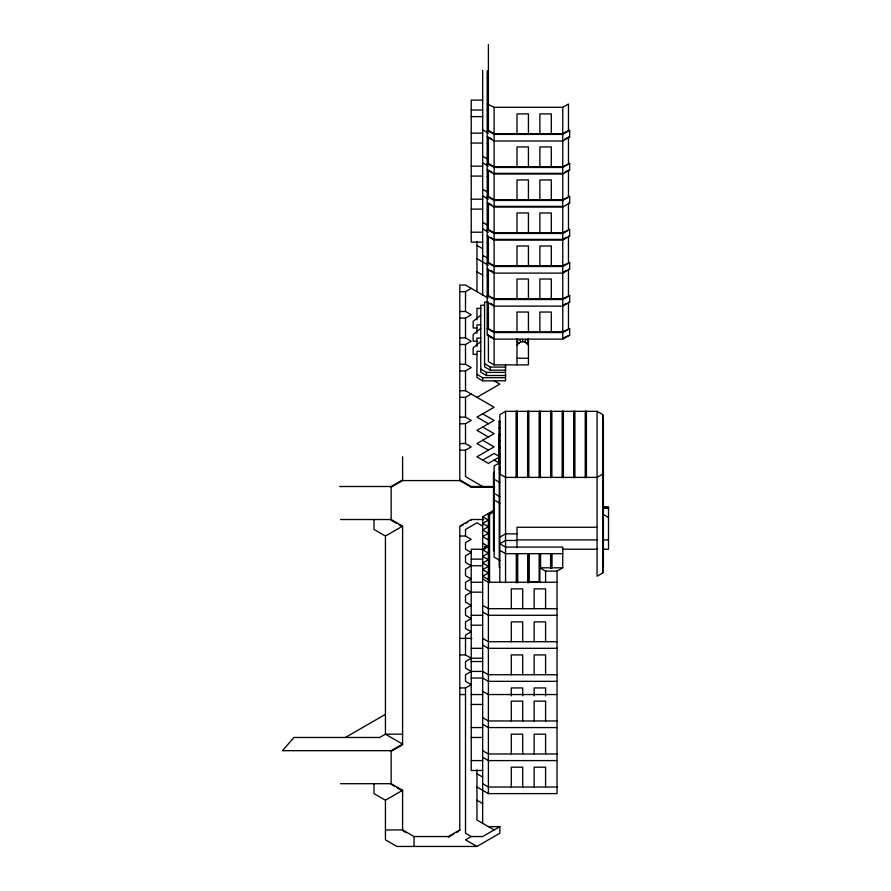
<?xml version="1.0" encoding="UTF-8"?>
<svg xmlns="http://www.w3.org/2000/svg" width="891" height="891" viewBox="0 0 891 891"><rect width="100%" height="100%" fill="white"/><g stroke="black" fill="none" stroke-linecap="round" stroke-linejoin="round"><path stroke-width="1.34" d="M499.829 582.658L499.829 414.638L505.553 411.33L597.081 411.33L597.07 576.221L602.784 572.924L602.806 514.174L608.508 517.459M597.081 411.33L602.806 414.627L602.784 474.079L597.07 477.376L505.553 477.376L499.829 474.079M518.261 339.56L516.992 341.765L518.896 343.414M516.992 345.062L520.801 341.765L524.621 341.765L525.89 339.56M526.525 343.414L528.43 341.765L527.16 339.56M480.761 315.158L473.143 321.384L473.143 327.988L476.952 327.988M480.761 328.367L473.143 334.593L473.143 341.197L476.952 341.197M480.761 341.576L473.143 347.802L473.143 354.406L476.952 354.406M487.199 103.991L494.115 107.299L562.744 107.299L568.469 103.991L568.469 130.409L562.744 133.717L494.115 133.717L488.391 130.409L488.391 44.55M487.199 130.409L494.115 134.396L562.744 134.396L569.661 130.409L569.661 137.014L562.744 141.001L494.115 141.001L487.199 137.014L488.391 137.014L488.391 163.432L494.115 166.74L562.744 166.74L569.661 163.432L569.661 170.036L562.744 174.035L494.115 174.035L487.199 170.036L488.391 170.036L488.391 196.454L494.115 199.762L562.744 199.762L569.661 196.454L569.661 203.059L562.744 207.057L494.115 207.057L487.199 203.059L488.391 203.059L488.391 229.477L494.115 232.785L562.744 232.785L569.661 229.477L569.661 236.082L562.744 240.08L494.115 240.08L487.199 236.082L488.391 236.082L488.391 262.5L494.115 265.808L562.744 265.808L569.661 262.5L569.661 269.115L562.744 273.103L494.115 273.103L487.199 269.115L488.391 269.115L488.391 295.534L494.115 298.83L562.744 298.83L569.661 295.534L569.661 302.138L562.744 306.125L494.115 306.125L487.199 302.138M565.039 138.996L567.322 137.671M487.199 163.432L494.115 167.43L562.744 167.43L569.661 163.432M565.039 172.019L567.322 170.704M487.199 196.454L494.115 200.453L562.744 200.453L569.661 196.454M487.199 229.477L494.115 233.475L562.744 233.475L569.661 229.477M459.789 291.658L465.514 291.658L471.228 288.361M563.892 238.732L566.186 237.407M459.789 318.076L465.514 318.076L471.228 314.779L465.514 311.471L459.789 311.471M487.199 262.5L494.115 266.498L562.744 266.498L569.661 262.5M563.892 271.755L566.186 270.43M459.789 344.494L465.514 344.494L471.228 341.197L465.514 337.889L459.789 337.889M487.199 295.534L494.115 299.521L562.744 299.521L569.661 295.534M563.892 304.778L566.186 303.452M459.789 370.912L465.514 370.912L471.228 367.615L465.514 364.308L459.789 364.308M505.553 370.188L490.295 370.188L484.581 366.892L484.581 302.138L488.391 302.138L488.391 328.556L494.115 331.853L562.744 331.853L569.661 328.556L569.661 335.161L562.744 339.148L494.115 339.148L487.199 335.161L487.199 70.968L488.391 70.968M487.199 328.556L494.115 332.543L562.744 332.543L569.661 328.556M563.892 337.8L569.661 335.161M459.789 397.33L465.514 397.33L471.228 394.034M476.952 397.33L499.829 384.121L494.115 380.825M459.789 423.748L465.514 423.748L471.228 420.452L465.514 417.144L459.789 417.144M499.049 464.033L499.049 421.176L499.651 420.83L499.651 474.747M339.671 486.497L391.149 486.497L402.598 479.893M391.149 487.188L402.598 480.583L459.789 480.583L471.228 487.188L494.705 487.188M499.651 427.48L499.049 427.825L499.651 428.181M459.789 450.167L465.514 450.167L471.228 446.87L465.514 443.562L459.789 443.562M499.829 567.511L499.227 567.166L499.238 434.452L499.829 434.106M499.829 440.711L499.238 441.056L499.829 441.39M499.829 447.315L499.238 447.661L499.829 447.995M482.666 460.079L494.115 453.474L499.829 456.782L488.391 463.387L476.952 456.782L494.115 446.87L482.666 440.265M499.829 453.92L499.238 454.265L499.829 454.599M499.829 460.636L499.227 460.981L499.829 461.326M499.829 462.685L494.115 465.993L494.115 557.098L499.829 560.406M499.829 467.285L499.227 467.63L499.829 467.975M494.115 550.838L493.514 550.493L493.514 472.598L494.115 472.252M499.829 468.944L499.238 469.29L499.829 469.635M373.997 519.52L373.997 529.432L385.435 536.037L402.598 526.124L402.598 744.765L391.149 751.369M494.115 479.77L493.514 480.115L494.115 480.461M602.806 421.577L603.396 421.231L603.396 567.01L602.806 567.355M602.806 428.181L603.396 427.836L602.806 427.502M494.115 492.979L493.514 493.324L494.115 493.67M602.806 434.786L603.396 434.44L602.806 434.106M602.806 441.39L603.396 441.045L602.806 440.711M483.713 519.52L471.228 519.52L459.789 526.124L459.789 830.624M460.937 526.158L463.22 524.832M465.514 523.507L467.797 522.193M482.666 823.329L482.666 516.78L494.115 510.175M494.137 510.855L489.582 513.483L489.582 582.725M602.806 447.995L603.396 447.661L602.806 447.315M489.582 514.174L494.137 511.545M602.806 454.599L603.396 454.265L602.806 453.92M602.806 461.204L603.396 460.87L602.806 460.524M602.806 467.808L603.396 467.474L602.806 467.129M494.115 536.939L493.514 537.284L494.115 537.629M499.829 537.162L505.553 533.865L516.992 533.865M482.666 543.198L488.391 546.506L482.666 549.803L488.391 553.111L482.666 556.407L488.391 559.715L482.666 563.012L488.391 566.32L482.666 569.616L488.391 572.924L482.666 576.221L488.391 579.529M494.115 543.543L493.514 543.889L494.115 544.234M493.514 550.493L494.115 550.148M482.666 565.752L471.228 565.752L465.514 569.059L465.514 575.664L471.228 578.961L465.514 582.268L465.514 588.873L471.228 592.17L482.666 592.17M516.279 582.848L516.279 553.679L517.704 553.679L517.704 582.848M527.717 582.848L527.717 553.679L529.143 553.679L529.143 582.848M471.228 592.17L465.514 595.478L465.514 602.082L471.228 605.379L465.514 608.687L465.514 615.291L471.228 618.588L465.514 621.896L465.514 628.5L471.228 631.797L465.514 635.105L465.514 654.918L471.228 658.215L482.666 658.215M540.581 581.923L539.155 581.923L539.155 553.679L540.581 553.679L540.581 568.469M602.806 521.124L603.396 520.778L602.806 520.433M551.306 554.091L552.019 553.679L552.019 567.801L551.306 568.213L550.593 567.801L550.593 553.679L551.306 554.091L551.306 568.213M602.806 527.728L603.396 527.383L602.806 527.038M602.806 534.333L603.396 533.987L602.806 533.642M602.806 540.937L603.396 540.592L602.806 540.247M562.744 567.801L539.868 567.801L545.593 571.098L557.031 571.098L562.744 567.801L562.744 547.074L505.553 547.074L499.829 543.766L505.553 540.469L516.992 540.469M602.806 547.542L603.396 547.197L602.806 546.851M602.806 554.146L603.396 553.801L602.806 553.456M602.806 560.751L603.396 560.406L602.806 560.06M471.228 658.215L465.514 661.523L465.514 668.127L471.228 671.424L482.666 671.424L488.391 674.732L557.031 674.732M345.396 737.47L385.435 714.359M471.228 671.424L465.514 674.732L465.514 681.337L471.228 684.633L465.514 687.941L459.789 687.941M391.149 750.679L402.598 744.074L385.435 734.173L379.711 737.47L293.919 737.47L282.48 750.679L391.149 750.679L391.149 784.392M373.997 783.701L373.997 793.614L385.435 800.218L402.598 790.306L402.598 830.624M385.435 829.933L402.598 829.933L414.037 836.538L448.351 836.538L459.789 829.933M454.076 833.931L448.351 837.228L448.351 836.538M456.359 832.606L458.653 831.292M499.829 826.636L482.666 836.538L471.228 836.538L465.514 839.845L476.952 846.45L499.829 833.241L499.829 826.636L488.391 826.636M487.199 77.573L488.391 77.573M482.666 100.126L471.228 100.126L471.228 242.129L482.666 242.129M471.228 110.027L482.666 110.027M487.199 110.595L488.391 110.595M471.228 116.632L482.666 116.632M568.469 130.409L569.661 130.409M471.228 133.149L482.666 133.149M569.661 137.014L568.469 137.014L568.469 163.432M471.228 143.05L482.666 143.05M487.199 143.618L488.391 143.618M471.228 166.171L482.666 166.171M569.661 170.036L568.469 170.036L568.469 196.454M494.115 173.344L562.744 173.344M471.228 176.084L482.666 176.084M487.199 176.641L488.391 176.641M471.228 199.194L482.666 199.194M569.661 203.059L568.469 203.059L568.469 229.477M494.115 206.367L562.744 206.367M471.228 209.107L482.666 209.107M487.199 209.663L488.391 209.663M471.228 232.217L482.666 232.217M569.661 236.082L568.469 236.082L568.469 262.5M494.115 239.389L562.744 239.389M487.199 242.697L488.391 242.697M569.661 269.115L568.469 269.115L568.469 295.534M487.199 275.72L488.391 275.72M569.661 302.138L568.469 302.138L568.469 328.556M484.581 305.245L480.761 305.245L480.761 372.204L486.486 375.512L505.553 375.512M480.761 308.364L476.952 308.364L476.952 319.735M480.761 324.87L476.952 324.87L476.952 333.267M480.761 338.079L476.952 338.079L476.952 346.476M480.761 351.288L476.952 351.288L476.952 377.517L482.666 380.825L505.553 380.825L505.553 364.876M516.992 358.271L528.43 358.271M488.391 334.804L488.391 361.579L494.115 364.876L528.43 364.876L528.43 338.457M484.581 363.773L490.295 367.081L505.553 367.081M480.761 369.097L486.486 372.393L505.553 372.393M476.952 374.409L482.666 377.706L505.553 377.706M459.789 390.726L465.514 390.726L494.115 407.243L476.952 417.144L488.391 423.748M459.789 479.893L471.228 486.497L493.77 486.497M603.007 506.879L608.508 506.879L608.508 549.246L603.007 549.246M603.007 507.569L608.508 507.569M603.007 508.249L608.508 508.249M340.596 519.52L391.149 519.52L402.598 526.124M597.07 527.26L516.992 527.26L516.992 547.753M459.789 536.037L465.514 536.037L471.228 539.333L465.514 542.641L465.514 549.246L471.228 552.543L465.514 555.85L465.514 562.455L471.228 565.752M516.335 539.901L597.505 539.901M603.007 539.901L608.508 539.901M488.391 546.506L484.581 546.506L484.581 549.624L482.031 549.624M482.666 549.235L471.228 549.235L471.228 770.492L482.666 770.492M563.112 549.246L597.505 549.246M562.744 553.679L505.553 553.679L499.829 550.371M471.228 559.147L482.666 559.147M539.868 581.923L528.43 581.923L528.43 554.091M471.228 582.257L482.666 582.257M557.031 582.257L488.391 582.257L482.666 578.961M557.031 608.687L488.391 608.687L482.666 605.379M471.228 615.291L482.666 615.291M557.031 615.291L488.391 615.291L482.666 611.983M471.228 625.192L482.666 625.192M459.789 638.402L471.862 638.402M557.031 641.709L488.391 641.709L482.666 638.402M471.228 648.314L482.666 648.314M557.031 648.314L488.391 648.314L482.666 645.006M459.789 654.918L465.514 654.918M471.228 661.523L482.666 661.523M471.228 678.029L482.666 678.029L488.391 681.337L557.031 681.337M459.789 694.546L465.514 694.546M471.228 694.546L482.666 694.546M557.031 694.546L488.391 694.546L482.666 691.238M471.228 704.447L482.666 704.447M557.031 720.964L488.391 720.964L482.666 717.656M471.228 727.568L482.666 727.568M557.031 727.568L488.391 727.568L482.666 724.26M402.598 734.173L385.435 734.173L385.435 536.037M471.228 737.47L482.666 737.47M557.031 753.986L488.391 753.986L482.666 750.679M471.228 760.591L482.666 760.591M557.031 760.591L488.391 760.591L482.666 757.283M340.596 783.701L391.149 783.701L402.598 790.306M557.031 787.009L488.391 787.009L482.666 783.701M476.952 787.009L488.391 793.614L557.031 793.614L557.031 571.098M476.952 846.45L396.874 846.45L385.435 839.845L385.435 800.218M482.666 129.841L488.391 133.149M489.538 137.671L491.821 138.996M482.666 156.259L488.391 159.567M482.666 162.864L488.391 166.171M489.538 170.704L491.821 172.019M482.666 189.293L488.391 192.59M482.666 195.897L488.391 199.194M489.538 203.727L491.821 205.041M482.666 222.316L488.391 225.612M482.666 228.92L488.391 232.217M490.674 237.407L492.968 238.732M476.952 245.426L482.666 248.734M482.666 255.338L488.391 258.635M476.952 258.635L488.391 265.24M490.674 270.43L492.968 271.755M476.952 271.844L482.666 275.152M488.09 298.095L465.514 285.053L459.789 285.053L459.789 480.583M490.674 303.452L492.968 304.778M488.391 335.161L492.968 337.8M602.806 420.897L603.396 421.231M499.049 421.176L499.651 421.521M482.666 413.847L494.115 420.452L476.952 430.353L488.391 436.958M499.238 434.452L499.829 434.786M482.666 427.056L494.115 433.661L476.952 443.562L488.391 450.167M494.115 460.079L499.829 463.387M493.514 472.598L494.115 472.943M494.115 479.202L499.829 482.499M482.666 486.497L465.514 476.596L465.514 450.167M494.115 493.324L499.829 496.621M494.115 499.929L499.829 503.226M602.806 566.665L603.396 567.01M482.666 516.78L488.391 520.088L482.666 523.385L488.391 526.692L482.666 529.989L488.391 533.297L482.666 536.594L488.391 539.901M482.666 526.124L476.952 522.828L465.514 529.432L465.514 536.037M396.874 523.507L391.149 520.21L391.149 486.497M399.157 524.832L401.451 526.158M476.952 773.8L482.666 777.097M476.952 800.218L482.666 803.515M494.115 829.933L476.952 820.032L476.952 769.835M392.296 785.049L394.59 786.374M396.874 787.7L402.598 790.996M471.228 836.538L465.514 833.241L465.514 687.941M403.734 831.292L406.029 832.606M524.621 341.765L528.43 345.062M519.531 339.56L520.801 341.765M602.806 414.627L602.784 572.924M586.423 477.699L586.423 411.341L585.821 410.985L585.22 411.341L585.22 477.699M574.895 477.699L574.895 411.341L574.294 410.985L573.693 411.341L573.693 477.699M563.379 477.699L563.379 411.341L562.778 410.985L562.176 411.341L562.176 477.699M562.744 107.299L562.744 133.717M562.744 134.396L562.744 166.74M562.744 167.43L562.744 199.762M562.744 200.453L562.744 232.785M562.744 233.475L562.744 265.808M562.744 266.498L562.744 298.83M562.744 299.521L562.744 331.853M562.744 332.543L562.744 339.148M551.863 477.699L551.863 411.341L551.262 410.985L550.66 411.341L550.66 477.699M551.306 133.717L551.306 113.903L539.868 113.903L539.868 133.717M551.306 166.74L551.306 146.926L539.868 146.926L539.868 166.74M551.306 199.762L551.306 179.949L539.868 179.949L539.868 199.762M551.306 232.785L551.306 212.971L539.868 212.971L539.868 232.785M551.306 265.808L551.306 245.994L539.868 245.994L539.868 265.808M551.306 298.83L551.306 279.017L539.868 279.017L539.868 298.83M551.306 331.853L551.306 312.039L539.868 312.039L539.868 331.853M545.593 571.098L545.593 582.658M545.593 608.687L545.593 588.862L534.154 588.862L534.154 608.687M545.593 641.709L545.593 621.896L534.154 621.896L534.154 641.709M545.593 674.732L545.593 654.918L534.154 654.918L534.154 674.732M545.593 695.86L545.593 687.941L534.154 687.941L534.154 695.86M545.593 720.964L545.593 701.15L534.154 701.15L534.154 720.964M545.593 753.986L545.593 734.173L534.154 734.173L534.154 753.986M545.593 787.009L545.593 767.196L534.154 767.196L534.154 787.009M540.336 477.699L540.336 411.341L539.746 410.985L539.144 411.341L539.144 477.699M539.868 554.091L539.868 582.335M528.82 477.699L528.82 411.341L528.218 410.985L527.617 411.341L527.617 477.699M528.43 133.717L528.43 113.903L516.992 113.903L516.992 133.717M528.43 166.74L528.43 146.926L516.992 146.926L516.992 166.74M528.43 199.762L528.43 179.949L516.992 179.949L516.992 199.762M528.43 232.785L528.43 212.971L516.992 212.971L516.992 232.785M528.43 265.808L528.43 245.994L516.992 245.994L516.992 265.808M528.43 298.83L528.43 279.017L516.992 279.017L516.992 298.83M528.43 331.853L528.43 312.039L516.992 312.039L516.992 331.853M522.705 339.56L522.705 341.765M522.705 608.687L522.705 588.862L511.267 588.862L511.267 608.687M522.705 641.709L522.705 621.896L511.267 621.896L511.267 641.709M522.705 674.732L522.705 654.918L511.267 654.918L511.267 674.732M522.705 695.86L522.705 687.941L511.267 687.941L511.267 695.86M522.705 720.964L522.705 701.15L511.267 701.15L511.267 720.964M522.705 753.986L522.705 734.173L511.267 734.173L511.267 753.986M522.705 787.009L522.705 767.196L511.267 767.196L511.267 787.009M517.303 477.699L517.303 411.341L516.702 410.985L516.101 411.341L516.101 477.699M516.992 338.457L516.992 364.876M516.992 554.091L516.992 581.868M505.553 411.33L505.553 582.837M494.115 107.299L494.115 133.717M494.115 134.396L494.115 166.74M494.115 167.43L494.115 199.762M494.115 200.453L494.115 232.785M494.115 233.475L494.115 265.808M494.115 266.498L494.115 298.83M494.115 299.521L494.115 331.853M494.115 332.543L494.115 364.876M490.295 367.081L490.295 370.188M488.391 513.483L488.391 793.614M486.486 372.393L486.486 375.512M482.666 70.4L482.666 294.966M482.666 377.706L482.666 380.825M476.952 241.461L476.952 291.658M471.228 486.497L471.228 487.188M471.228 519.52L471.228 520.21M465.514 291.658L465.514 311.471M465.514 318.076L465.514 337.889M465.514 344.494L465.514 364.308M465.514 370.912L465.514 390.726M465.514 397.33L465.514 417.144M465.514 423.748L465.514 443.562M414.037 836.538L414.037 846.45M402.598 456.782L402.598 480.583"/></g></svg>
